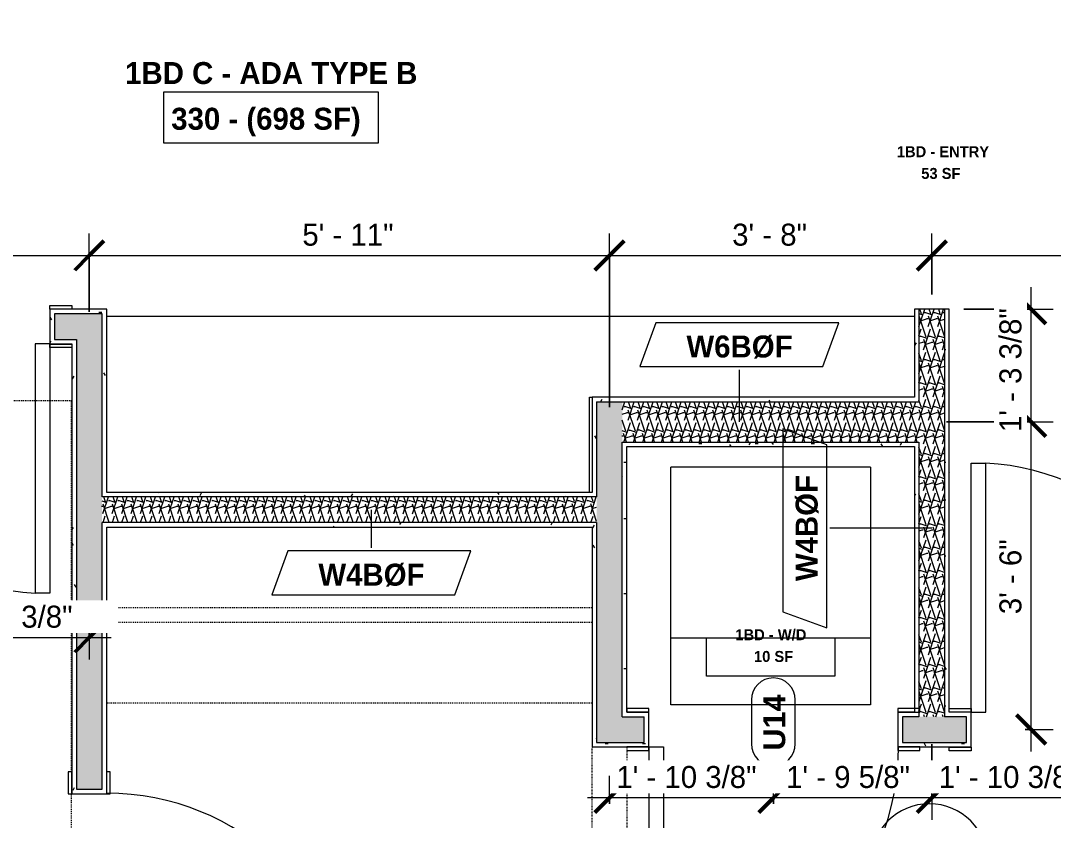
# Model space of a CAD drawing. Header units: inches. Extents: x -4058 to -1781, y 9814 to 12289.
# Drawn here: x -3697 to -3556.1, y 10902.8 to 11012 of the extents above; entities that cross this region are included whole.
import ezdxf

# ---------------------------------------------------------------- set-up
doc = ezdxf.new("R2010")
doc.units = ezdxf.units.IN
doc.header["$MEASUREMENT"] = 0
for name, pattern in [('Dash', [0.25, 0.125, -0.125]), ('Dash 3_32_', [0.1875, 0.09375, -0.09375]), ('Overhead', [0.15625, 0.09375, -0.0625])]:
    doc.linetypes.add(name, pattern=pattern)
for name, color, linetype, lineweight in [('A-ANNO-DIMS', 211, 'Continuous', 9), ('A-ANNO-DIMS-32', 211, 'Continuous', 9), ('A-AREA-IDEN', 2, 'Continuous', 9), ('A-DETL-1', 90, 'Dash 3_32_', 9), ('A-DETL-GENF-3', 92, 'Overhead', 9), ('A-DETL-MEDM-1', 33, 'Continuous', 9), ('A-DOOR-2', 31, 'Continuous', 9), ('A-DOOR-FRAM', 31, 'Continuous', 9), ('A-DOOR-IDEN', 31, 'Continuous', 9), ('A-WALL-2', 113, 'Continuous', 9), ('A-WALL-IDEN', 211, 'Continuous', 9), ('A-WALL-PATT-1', 9, 'Continuous', 9), ('G-ANNO-SYMB-3', 111, 'Continuous', 9), ('I-FURN', 30, 'Continuous', 9), ('I-FURN-HDLN', 30, 'Dash', 9), ('P-SANR-FIXT', 6, 'Continuous', 9), ('Q-CASE', 31, 'Continuous', 9), ('Q-CASE-HDLN', 31, 'Dash', 9)]:
    doc.layers.add(name, color=color, linetype=linetype, lineweight=lineweight)
doc.styles.add('Arial_B', font='arialbd.ttf', dxfattribs={"height": 3})
doc.styles.add('Century Gothic', font='ufonts.com_century-gothic.ttf', dxfattribs={"height": 3})
doc.styles.add('Century Gothic_B', font='GOTHICB.TTF', dxfattribs={"height": 3})
doc.styles.add('Century Gothic_B_1', font='GOTHICB.TTF', dxfattribs={"height": 1.5})
doc.dimstyles.new('THE_DIMENSION_STRING_2', dxfattribs={"dimscale": 12, "dimtxt": 3.132505, "dimasz": 0.333333, "dimexe": 0.25, "dimexo": 0.166667, "dimgap": 0.041667, "dimtad": 1, "dimdec": 4, "dimrnd": 0.0625, "dimzin": 3, "dimdsep": 46, "dimlunit": 4, "dimtxsty": 'Century Gothic', "dimblk1": 'OBLIQUE', "dimblk2": 'OBLIQUE', "dimsah": 1, "dimcen": 0.09, "dimdle": 0.25, "dimazin": 0, "dimtfac": 1, "dimtdec": 4, "dimtix": 1, "dimtmove": 0, "dimatfit": 3, "dimfxl": 1, "dimtvp": 1, "dimtfill": 1, "dimfrac": 2, "dimtolj": 1, "dimtzin": 0, "dimarcsym": 2})
doc.dimstyles.new('THE_DIMENSION_STRING_4', dxfattribs={"dimscale": 12, "dimtxt": 3.132505, "dimasz": 0.333333, "dimexe": 0.25, "dimexo": 0.166667, "dimgap": 0.041667, "dimtad": 1, "dimdec": 4, "dimrnd": 0.0625, "dimzin": 3, "dimdsep": 46, "dimlunit": 4, "dimtxsty": 'Century Gothic', "dimblk1": 'OBLIQUE', "dimblk2": 'OBLIQUE', "dimsah": 1, "dimcen": 0.09, "dimdle": 0.25, "dimazin": 0, "dimtfac": 1, "dimtdec": 4, "dimtix": 1, "dimtmove": 0, "dimatfit": 3, "dimfxl": 1, "dimtvp": 1, "dimtfill": 1, "dimfrac": 2, "dimtolj": 1, "dimtzin": 0, "dimarcsym": 2})
pattern_1 = [(0, (0, 0), (10.24, 2.56), [0.422, -7.258, 0.422, -7.258, -40.96]), (0, (0, 0), (10.24, 2.56), [-15.36, 0.422, -14.938, 0.422, -7.258, -17.92]), (0, (0, 0), (10.24, 2.56), [-38.4, 0.422, -4.698, 0.422, -12.378]), (120, (3.84, 1.28), (-7.33702503, 7.58810013), [0.422, -7.258, 0.422, -7.258, -40.96]), (120, (3.84, 1.28), (-7.33702503, 7.58810013), [-15.36, 0.422, -14.938, 0.422, -7.258, -17.92]), (120, (3.84, 1.28), (-7.33702503, 7.58810013), [-38.4, 0.422, -4.698, 0.422, -12.378]), (240, (5.12, 6.4), (-2.90297497, -10.14810013), [0.422, -7.258, 0.422, -7.258, -40.96]), (240, (5.12, 6.4), (-2.90297497, -10.14810013), [-15.36, 0.422, -14.938, 0.422, -7.258, -17.92]), (240, (5.12, 6.4), (-2.90297497, -10.14810013), [-38.4, 0.422, -4.698, 0.422, -12.378])]
pattern_2 = [(161.57, (0.16, 0.16), (-1.279773737, -0.000426766), [0, -9.107, 1.011, 0]), (18.43, (-0.16, 0.16), (-1.279773737, 0.000426766), [0, -9.107, 1.011, 0]), (108.43, (0.16, 0.16), (0.639452382, -3.199964008), [3.035, -7.083]), (71.57, (-0.16, 0.16), (0.639452382, 3.199964008), [3.035, -7.083])]

# ---------------------------------------------------------------- blocks, each defined once
blk = doc.blocks.new('SWING - SINGLE - FLUSH - SWING - FLUSH - 2-10 x 6-8 - PRIVACY-3983846-UNITS PLANS - 3RD FLOOR')
at = {"layer": 'A-DOOR-2'}
for p, q in [((15, -2.37), (15, -36.38)), ((17, -2.37), (15, -2.37)), ((17, -2.37), (17, -36.38)), ((17, -36.38), (15, -36.38))]:
    blk.add_line(p, q, dxfattribs=at)
blk.add_arc((17, -2.37), 34.07, 180, 266.6343, dxfattribs=at)
at = {"layer": 'A-DOOR-FRAM'}
for p, q in [((-20, 2.38), (-20, 2.88)), ((-20, 2.88), (-17, 2.88)), ((-17, 2.88), (-17, 2.38)), ((17, 2.38), (17, 2.88)), ((17, 2.88), (20, 2.88)), ((20, 2.88), (20, 2.38)), ((-17, 2.38), (-20, 2.38)), ((20, 2.38), (17, 2.38)), ((-20, -2.37), (-17, -2.37)), ((-20, -2.87), (-20, -2.37)), ((-17, -2.37), (-17, -2.87)), ((17, -2.37), (20, -2.37)), ((17, -2.87), (17, -2.37)), ((20, -2.37), (20, -2.87)), ((-17, -2.87), (-20, -2.87)), ((20, -2.87), (17, -2.87))]:
    blk.add_line(p, q, dxfattribs=at)
blk = doc.blocks.new('Bed-Standard - King 78_ x 80_-V43-UNITS PLANS - 3RD FLOOR')
at = {"layer": 'I-FURN'}
for p, q in [((49.69, 38.2), (-28.31, 38.2)), ((-28.31, 38.2), (-28.31, -41.8)), ((49.69, -41.8), (49.69, 38.2)), ((-25.31, 36.2), (-25.31, 24.2)), ((-25.31, 36.2), (46.69, 36.2)), ((46.69, 36.2), (46.69, 24.2)), ((49.69, 24.2), (-28.31, 17.63)), ((-25.31, 24.2), (46.69, 24.2)), ((-28.31, -41.8), (49.69, -41.8))]:
    blk.add_line(p, q, dxfattribs=at)
at = {"layer": 'I-FURN-HDLN'}
for p, q in [((-64.31, 38.2), (-64.31, 12.81)), ((67.69, -39.75), (67.69, 38.2)), ((73.69, -39.75), (73.69, 38.2)), ((-64.31, 9.81), (-64.31, -24.19)), ((-64.31, -27.19), (-64.31, -77.8)), ((73.69, -77.8), (73.69, -48.25)), ((67.69, -77.8), (67.69, -49.44)), ((-64.31, -77.8), (73.69, -77.8))]:
    blk.add_line(p, q, dxfattribs=at)
blk = doc.blocks.new('SWING - SINGLE - FLUSH - SWING - FLUSH - 2-10 x 6-8 - PRIVACY-3983844-UNITS PLANS - 3RD FLOOR')
at = {"layer": 'A-DOOR-2'}
for p, q in [((15, 2.37), (15, 36.38)), ((17, 36.38), (15, 36.38)), ((17, 2.37), (17, 36.38)), ((17, 2.37), (15, 2.37))]:
    blk.add_line(p, q, dxfattribs=at)
blk.add_arc((17, 2.37), 34.07, 93.3657, 180, dxfattribs=at)
at = {"layer": 'A-DOOR-FRAM'}
for p, q in [((-17, 2.87), (-20, 2.87)), ((-20, 2.87), (-20, 2.37)), ((-17, 2.37), (-17, 2.87)), ((20, 2.87), (17, 2.87)), ((17, 2.87), (17, 2.37)), ((20, 2.37), (20, 2.87)), ((-20, 2.37), (-17, 2.37)), ((17, 2.37), (20, 2.37)), ((-17, -2.38), (-20, -2.38)), ((-20, -2.38), (-20, -2.88)), ((-17, -2.88), (-17, -2.38)), ((20, -2.38), (17, -2.38)), ((17, -2.38), (17, -2.88)), ((20, -2.88), (20, -2.38)), ((-20, -2.88), (-17, -2.88)), ((17, -2.88), (20, -2.88))]:
    blk.add_line(p, q, dxfattribs=at)
blk = doc.blocks.new('Stacked Washer and Dryer - 26_x25_ - Private-1352637-UNITS PLANS - 3RD FLOOR')
at = {"layer": 'P-SANR-FIXT'}
for p, q in [((0, 13.625), (32.4375, 13.625)), ((0, 13.625), (0, -13.625)), ((23.34375, 13.625), (23.34375, -13.625)), ((32.4375, 13.625), (32.4375, -13.625)), ((23.34375, 8.75), (28.53125, 8.75)), ((28.53125, 8.75), (28.53125, -8.75)), ((28.53125, -8.75), (23.34375, -8.75)), ((32.4375, -13.625), (0, -13.625))]:
    blk.add_line(p, q, dxfattribs=at)
blk = doc.blocks.new('Door-Opening - CLEAR OPENING - 34_ x 80_-3928451-UNITS PLANS - 3RD FLOOR')
at = {"layer": 'A-DETL-GENF-3'}
for p, q in [((-17.32, 2.37), (16.68, 2.37)), ((16.68, -2.38), (-17.32, -2.38))]:
    blk.add_line(p, q, dxfattribs=at)
at = {"layer": 'A-DETL-MEDM-1'}
for p, q in [((-17.32, -2.38), (-17.32, 2.37)), ((16.68, 2.37), (16.68, -2.38))]:
    blk.add_line(p, q, dxfattribs=at)
blk = doc.blocks.new('SWING - SINGLE - FLUSH - SWING - FLUSH - 2-10 x 6-8 - PASSAGE-3983858-UNITS PLANS - 3RD FLOOR')
at = {"layer": 'A-DOOR-2'}
for p, q in [((15, 2.37), (15, 36.38)), ((17, 36.38), (15, 36.38)), ((17, 2.37), (17, 36.38)), ((17, 2.37), (15, 2.37))]:
    blk.add_line(p, q, dxfattribs=at)
blk.add_arc((17, 2.37), 34.07, 93.3657, 180, dxfattribs=at)
at = {"layer": 'A-DOOR-FRAM'}
for p, q in [((-17, 2.87), (-20, 2.87)), ((-20, 2.87), (-20, 2.37)), ((-17, 2.37), (-17, 2.87)), ((20, 2.87), (17, 2.87)), ((17, 2.87), (17, 2.37)), ((-20, 2.37), (-17, 2.37)), ((17, 2.37), (20, 2.37)), ((-17, -2.38), (-20, -2.38)), ((-20, -2.38), (-20, -2.88)), ((-17, -2.88), (-17, -2.38)), ((20, -2.38), (17, -2.38)), ((17, -2.38), (17, -2.88)), ((20, -2.88), (20, -2.38)), ((-20, -2.88), (-17, -2.88)), ((17, -2.88), (20, -2.88))]:
    blk.add_line(p, q, dxfattribs=at)
blk = doc.blocks.new('OD_CW_Closet - OD_CW_Closet-3890319-UNITS PLANS - 3RD FLOOR')
at = {"layer": 'Q-CASE-HDLN'}
for p, q in [((0.74, -24), (0.74, 0)), ((0.74, 0), (66.99, 0)), ((66.99, 0), (66.99, -24)), ((0.74, -11), (66.99, -11)), ((0.74, -13), (66.99, -13)), ((66.99, -24), (0.74, -24))]:
    blk.add_line(p, q, dxfattribs=at)
blk = doc.blocks.new('Casework 17 - Casework 1-3930343-UNITS PLANS - 3RD FLOOR')
at = {"layer": 'Q-CASE'}
for p, q in [((-3575.05, 10971.56), (-3685.3, 10971.56)), ((-3619.4, 10947.56), (-3619.4, 10960.56)), ((-3619.4, 10960.56), (-3619.05, 10960.56))]:
    blk.add_line(p, q, dxfattribs=at)
blk = doc.blocks.new('DIMBLOCK320-UNITS PLANS - 3RD FLOOR')
at = {"layer": 'A-ANNO-DIMS-32'}
for p, q in [((-3616.67, 10959.19), (-3616.67, 10982.89)), ((-3572.67, 10974.56), (-3572.67, 10982.89)), ((-3619.67, 10979.89), (-3572.67, 10979.89)), ((-3616.67, 10979.89), (-3616.67, 10959.19)), ((-3572.67, 10979.89), (-3572.67, 10974.56))]:
    blk.add_line(p, q, dxfattribs=at)
at = {"layer": 'A-ANNO-DIMS-32', "lineweight": 50}
for p, q in [((-3616.67, 10979.89), (-3614.67, 10981.89)), ((-3572.67, 10979.89), (-3570.67, 10981.89)), ((-3616.67, 10979.89), (-3618.67, 10977.89)), ((-3572.67, 10979.89), (-3574.67, 10977.89))]:
    blk.add_line(p, q, dxfattribs=at)
at = {"layer": 'A-ANNO-DIMS-32', "color": 0, "insert": (-3599.92, 10984.24), "char_height": 3, "width": 12.5897, "attachment_point": 1, "line_spacing_factor": 0.984502, "style": 'Century Gothic', "bg_fill": 3, "box_fill_scale": 1.25, "bg_fill_color": 256, "bg_fill_true_color": 13158600, "bg_fill_transparency": 0}
blk.add_mtext('3\' - 8"', dxfattribs=at)
blk = doc.blocks.new('_Oblique')
at = {"color": 0, "linetype": 'ByBlock', "lineweight": -2}
blk.add_line((-0.5, -0.5), (0.5, 0.5), dxfattribs=at)
blk = doc.blocks.new('DIMBLOCK321-UNITS PLANS - 3RD FLOOR')
at = {"layer": 'A-ANNO-DIMS-32'}
for p, q in [((-3572.67, 10974.56), (-3572.67, 10982.89)), ((-3519.67, 10963.69), (-3519.67, 10982.89)), ((-3572.67, 10979.89), (-3519.67, 10979.89)), ((-3572.67, 10979.89), (-3572.67, 10974.56)), ((-3519.67, 10979.89), (-3519.67, 10963.69))]:
    blk.add_line(p, q, dxfattribs=at)
at = {"layer": 'A-ANNO-DIMS-32', "lineweight": 50}
for p, q in [((-3572.67, 10979.89), (-3570.67, 10981.89)), ((-3519.67, 10979.89), (-3517.67, 10981.89)), ((-3572.67, 10979.89), (-3574.67, 10977.89)), ((-3519.67, 10979.89), (-3521.67, 10977.89))]:
    blk.add_line(p, q, dxfattribs=at)
at = {"layer": 'A-ANNO-DIMS-32', "color": 0, "insert": (-3551.42, 10984.24), "char_height": 3, "width": 12.5897, "attachment_point": 1, "line_spacing_factor": 0.984502, "style": 'Century Gothic', "bg_fill": 3, "box_fill_scale": 1.25, "bg_fill_color": 256, "bg_fill_true_color": 13158600, "bg_fill_transparency": 0}
blk.add_mtext('4\' - 5"', dxfattribs=at)
blk = doc.blocks.new('DIMBLOCK323-UNITS PLANS - 3RD FLOOR')
at = {"layer": 'A-ANNO-DIMS-32', "lineweight": 50}
for p, q in [((-3559.1, 10957.19), (-3561.1, 10959.19)), ((-3559.1, 10957.19), (-3557.1, 10955.19)), ((-3559.1, 10915.19), (-3561.1, 10917.19)), ((-3559.1, 10915.19), (-3557.1, 10913.19))]:
    blk.add_line(p, q, dxfattribs=at)
at = {"layer": 'A-ANNO-DIMS-32'}
for p, q in [((-3570.67, 10957.19), (-3556.1, 10957.19)), ((-3559.1, 10957.19), (-3570.67, 10957.19)), ((-3559.1, 10912.19), (-3559.1, 10957.19)), ((-3559.93, 10915.19), (-3556.1, 10915.19)), ((-3559.1, 10915.19), (-3559.93, 10915.19))]:
    blk.add_line(p, q, dxfattribs=at)
at = {"layer": 'A-ANNO-DIMS-32', "color": 0, "insert": (-3563.44, 10930.94), "char_height": 3, "width": 12.5897, "attachment_point": 1, "rotation": 90, "line_spacing_factor": 0.984502, "style": 'Century Gothic', "bg_fill": 3, "box_fill_scale": 1.25, "bg_fill_color": 256, "bg_fill_true_color": 13158600, "bg_fill_transparency": 0}
blk.add_mtext('3\' - 6"', dxfattribs=at)
blk = doc.blocks.new('DIMBLOCK324-UNITS PLANS - 3RD FLOOR')
at = {"layer": 'A-ANNO-DIMS-32', "lineweight": 50}
for p, q in [((-3559.1, 10972.56), (-3561.1, 10974.56)), ((-3559.1, 10972.56), (-3557.1, 10970.56)), ((-3559.1, 10957.19), (-3561.1, 10959.19)), ((-3559.1, 10957.19), (-3557.1, 10955.19))]:
    blk.add_line(p, q, dxfattribs=at)
at = {"layer": 'A-ANNO-DIMS-32'}
for p, q in [((-3559.1, 10957.19), (-3559.1, 10975.56)), ((-3568.3, 10972.56), (-3556.1, 10972.56)), ((-3559.1, 10972.56), (-3568.3, 10972.56)), ((-3570.67, 10957.19), (-3556.1, 10957.19)), ((-3559.1, 10957.19), (-3570.67, 10957.19))]:
    blk.add_line(p, q, dxfattribs=at)
at = {"layer": 'A-ANNO-DIMS-32', "color": 0, "insert": (-3563.44, 10955.8), "char_height": 3, "width": 21.7784, "attachment_point": 1, "rotation": 90, "line_spacing_factor": 0.984502, "style": 'Century Gothic', "bg_fill": 3, "box_fill_scale": 1.25, "bg_fill_color": 256, "bg_fill_true_color": 13158600, "bg_fill_transparency": 0}
blk.add_mtext('1\' - 3 3/8"', dxfattribs=at)
blk = doc.blocks.new('Wall Tag - Arch Wall-3956453-UNITS PLANS - 3RD FLOOR')
at = {"layer": 'A-WALL-IDEN'}
for p, q in [((-0.3561, 0.0937), (-0.4244, -0.0937)), ((0.4244, 0.0937), (-0.3561, 0.0937)), ((0.3561, -0.0937), (0.4244, 0.0937)), ((-0.4244, -0.0937), (0.3561, -0.0937))]:
    blk.add_line(p, q, dxfattribs=at)
blk = doc.blocks.new('Door Tag - Type Mark-2601225-UNITS PLANS - 3RD FLOOR')
at = {"layer": 'A-DOOR-IDEN'}
for p, q in [((0.09375, 0.09375), (-0.09375, 0.09375)), ((-0.09375, -0.09375), (0.09375, -0.09375))]:
    blk.add_line(p, q, dxfattribs=at)
for centre, start, end in [((-0.09375, 0), 90, 270), ((0.09375, 0), 270, 90)]:
    blk.add_arc(centre, 0.09375, start, end, dxfattribs=at)
blk = doc.blocks.new('DIMBLOCK426-UNITS PLANS - 3RD FLOOR')
at = {"layer": 'A-ANNO-DIMS-32'}
for p, q in [((-3572.67, 10913.19), (-3572.67, 10902.88)), ((-3572.67, 10905.88), (-3572.67, 10913.19)), ((-3550.3, 10910.31), (-3550.3, 10902.88)), ((-3550.3, 10905.88), (-3550.3, 10910.31)), ((-3550.3, 10905.88), (-3572.67, 10905.88))]:
    blk.add_line(p, q, dxfattribs=at)
at = {"layer": 'A-ANNO-DIMS-32', "lineweight": 50}
for p, q in [((-3572.67, 10905.88), (-3570.67, 10907.88)), ((-3550.3, 10905.88), (-3548.3, 10907.88)), ((-3572.67, 10905.88), (-3574.67, 10903.88)), ((-3550.3, 10905.88), (-3552.3, 10903.88))]:
    blk.add_line(p, q, dxfattribs=at)
at = {"layer": 'A-ANNO-DIMS-32', "color": 0, "insert": (-3571.73, 10910.22), "char_height": 3, "width": 24.5827, "attachment_point": 1, "line_spacing_factor": 0.984502, "style": 'Century Gothic', "bg_fill": 3, "box_fill_scale": 1.25, "bg_fill_color": 256, "bg_fill_true_color": 13158600, "bg_fill_transparency": 0}
blk.add_mtext('1\' - 10 3/8"', dxfattribs=at)
blk = doc.blocks.new('DIMBLOCK427-UNITS PLANS - 3RD FLOOR')
at = {"layer": 'A-ANNO-DIMS-32'}
for p, q in [((-3572.67, 10913.19), (-3572.67, 10902.88)), ((-3572.67, 10905.88), (-3572.67, 10913.19)), ((-3594.3, 10905.05), (-3594.3, 10908.88)), ((-3572.67, 10905.88), (-3594.3, 10905.88)), ((-3594.3, 10905.88), (-3594.3, 10905.05))]:
    blk.add_line(p, q, dxfattribs=at)
at = {"layer": 'A-ANNO-DIMS-32', "lineweight": 50}
for p, q in [((-3594.3, 10905.88), (-3592.3, 10907.88)), ((-3572.67, 10905.88), (-3570.67, 10907.88)), ((-3594.3, 10905.88), (-3596.3, 10903.88)), ((-3572.67, 10905.88), (-3574.67, 10903.88))]:
    blk.add_line(p, q, dxfattribs=at)
at = {"layer": 'A-ANNO-DIMS-32', "color": 0, "insert": (-3592.56, 10910.22), "char_height": 3, "width": 21.7784, "attachment_point": 1, "line_spacing_factor": 0.984502, "style": 'Century Gothic', "bg_fill": 3, "box_fill_scale": 1.25, "bg_fill_color": 256, "bg_fill_true_color": 13158600, "bg_fill_transparency": 0}
blk.add_mtext('1\' - 9 5/8"', dxfattribs=at)
blk = doc.blocks.new('DIMBLOCK428-UNITS PLANS - 3RD FLOOR')
at = {"layer": 'A-ANNO-DIMS-32'}
for p, q in [((-3616.67, 10905.05), (-3616.67, 10908.88)), ((-3594.3, 10905.05), (-3594.3, 10908.88)), ((-3594.3, 10905.88), (-3619.67, 10905.88)), ((-3616.67, 10905.88), (-3616.67, 10905.05)), ((-3594.3, 10905.88), (-3594.3, 10905.05))]:
    blk.add_line(p, q, dxfattribs=at)
at = {"layer": 'A-ANNO-DIMS-32', "lineweight": 50}
for p, q in [((-3616.67, 10905.88), (-3614.67, 10907.88)), ((-3594.3, 10905.88), (-3592.3, 10907.88)), ((-3616.67, 10905.88), (-3618.67, 10903.88)), ((-3594.3, 10905.88), (-3596.3, 10903.88))]:
    blk.add_line(p, q, dxfattribs=at)
at = {"layer": 'A-ANNO-DIMS-32', "color": 0, "insert": (-3615.73, 10910.22), "char_height": 3, "width": 24.5827, "attachment_point": 1, "line_spacing_factor": 0.984502, "style": 'Century Gothic', "bg_fill": 3, "box_fill_scale": 1.25, "bg_fill_color": 256, "bg_fill_true_color": 13158600, "bg_fill_transparency": 0}
blk.add_mtext('1\' - 10 3/8"', dxfattribs=at)
blk = doc.blocks.new('DIMBLOCK857-UNITS PLANS - 3RD FLOOR')
at = {"layer": 'A-ANNO-DIMS-32'}
for p, q in [((-3687.67, 10972.19), (-3687.67, 10982.89)), ((-3855.47, 10979.89), (-3687.67, 10979.89)), ((-3852.47, 10981.19), (-3852.47, 10976.89)), ((-3852.47, 10979.89), (-3852.47, 10981.19)), ((-3687.67, 10979.89), (-3687.67, 10972.19))]:
    blk.add_line(p, q, dxfattribs=at)
at = {"layer": 'A-ANNO-DIMS-32', "lineweight": 50}
for p, q in [((-3852.47, 10979.89), (-3850.47, 10981.89)), ((-3687.67, 10979.89), (-3685.67, 10981.89)), ((-3852.47, 10979.89), (-3854.47, 10977.89)), ((-3687.67, 10979.89), (-3689.67, 10977.89))]:
    blk.add_line(p, q, dxfattribs=at)
at = {"layer": 'A-ANNO-DIMS-32', "color": 0, "insert": (-3782.65, 10984.24), "char_height": 3, "width": 30.1914, "attachment_point": 1, "line_spacing_factor": 0.984502, "style": 'Century Gothic', "bg_fill": 3, "box_fill_scale": 1.25, "bg_fill_color": 256, "bg_fill_true_color": 13158600, "bg_fill_transparency": 0}
blk.add_mtext('13\' - 8 13/16"', dxfattribs=at)
blk = doc.blocks.new('DIMBLOCK858-UNITS PLANS - 3RD FLOOR')
at = {"layer": 'A-ANNO-DIMS-32'}
for p, q in [((-3687.67, 10972.19), (-3687.67, 10982.89)), ((-3616.67, 10968.19), (-3616.67, 10982.89)), ((-3687.67, 10979.89), (-3613.67, 10979.89)), ((-3687.67, 10979.89), (-3687.67, 10972.19)), ((-3616.67, 10979.89), (-3616.67, 10968.19))]:
    blk.add_line(p, q, dxfattribs=at)
at = {"layer": 'A-ANNO-DIMS-32', "lineweight": 50}
for p, q in [((-3687.67, 10979.89), (-3685.67, 10981.89)), ((-3616.67, 10979.89), (-3614.67, 10981.89)), ((-3687.67, 10979.89), (-3689.67, 10977.89)), ((-3616.67, 10979.89), (-3618.67, 10977.89))]:
    blk.add_line(p, q, dxfattribs=at)
at = {"layer": 'A-ANNO-DIMS-32', "color": 0, "insert": (-3658.59, 10984.24), "char_height": 3, "width": 15.394, "attachment_point": 1, "line_spacing_factor": 0.984502, "style": 'Century Gothic', "bg_fill": 3, "box_fill_scale": 1.25, "bg_fill_color": 256, "bg_fill_true_color": 13158600, "bg_fill_transparency": 0}
blk.add_mtext('5\' - 11"', dxfattribs=at)
blk = doc.blocks.new('DIMBLOCK866-UNITS PLANS - 3RD FLOOR')
at = {"layer": 'A-ANNO-DIMS-32'}
for p, q in [((-3852.47, 10981.19), (-3852.47, 11104.71)), ((-3486.67, 11056.78), (-3486.67, 11104.71)), ((-3855.47, 11101.71), (-3483.67, 11101.71)), ((-3852.47, 11101.71), (-3852.47, 10981.19)), ((-3486.67, 11101.71), (-3486.67, 11056.78))]:
    blk.add_line(p, q, dxfattribs=at)
at = {"layer": 'A-ANNO-DIMS-32', "lineweight": 50}
for p, q in [((-3852.47, 11101.71), (-3850.47, 11103.71)), ((-3486.67, 11101.71), (-3484.67, 11103.71)), ((-3852.47, 11101.71), (-3854.47, 11099.71)), ((-3486.67, 11101.71), (-3488.67, 11099.71))]:
    blk.add_line(p, q, dxfattribs=at)
at = {"layer": 'A-ANNO-DIMS-32', "color": 0, "insert": (-3682.15, 11106.06), "char_height": 3, "width": 30.1914, "attachment_point": 1, "line_spacing_factor": 0.984502, "style": 'Century Gothic', "bg_fill": 3, "box_fill_scale": 1.25, "bg_fill_color": 256, "bg_fill_true_color": 13158600, "bg_fill_transparency": 0}
blk.add_mtext('30\' - 5 13/16"', dxfattribs=at)
blk = doc.blocks.new('DIMBLOCK868-UNITS PLANS - 3RD FLOOR')
at = {"layer": 'A-ANNO-DIMS-32'}
for p, q in [((-3710.05, 10931.81), (-3710.05, 10924.76)), ((-3710.05, 10927.76), (-3710.05, 10931.81)), ((-3713.05, 10927.76), (-3684.67, 10927.76)), ((-3687.67, 10928.59), (-3687.67, 10924.76)), ((-3687.67, 10927.76), (-3687.67, 10928.59))]:
    blk.add_line(p, q, dxfattribs=at)
at = {"layer": 'A-ANNO-DIMS-32', "lineweight": 50}
for p, q in [((-3710.05, 10927.76), (-3708.05, 10929.76)), ((-3687.67, 10927.76), (-3685.67, 10929.76)), ((-3710.05, 10927.76), (-3712.05, 10925.76)), ((-3687.67, 10927.76), (-3689.67, 10925.76))]:
    blk.add_line(p, q, dxfattribs=at)
at = {"layer": 'A-ANNO-DIMS-32', "color": 0, "insert": (-3709.1, 10932.1), "char_height": 3, "width": 24.5827, "attachment_point": 1, "line_spacing_factor": 0.984502, "style": 'Century Gothic', "bg_fill": 3, "box_fill_scale": 1.25, "bg_fill_color": 256, "bg_fill_true_color": 13158600, "bg_fill_transparency": 0}
blk.add_mtext('1\' - 10 3/8"', dxfattribs=at)
blk = doc.blocks.new('Elevation - Filled Arrow-152140-UNITS PLANS - 3RD FLOOR')
at = {"layer": 'G-ANNO-SYMB-3'}
for start, end in [(360, 180), (180, 360)]:
    blk.add_arc((0, 0), 0.25, start, end, dxfattribs=at)

msp = doc.modelspace()

# ---------------------------------------------------------------- hatches: boundary and pattern name
at = {"layer": 'A-WALL-PATT-1'}
h = msp.add_hatch(dxfattribs=at)
h.set_pattern_fill('FP_1', color=256, style=0, pattern_type=2)
h.set_pattern_definition(pattern_1)
h.paths.add_polyline_path([(-3727.67374, 10970.1894), (-3727.04874, 10970.1894), (-3727.04874, 10972.5644), (-3852.47374, 10972.5644), (-3852.47374, 10971.9394), (-3727.67374, 10971.9394)], flags=0)
h.paths.add_polyline_path([(-3693.04874, 10970.1894), (-3692.42374, 10970.1894), (-3692.42374, 10971.9394), (-3685.29874, 10971.9394), (-3685.29874, 10972.5644), (-3693.04874, 10972.5644)], flags=0)
h = msp.add_hatch(dxfattribs=at)
h.set_pattern_fill('FP_5', color=256, style=0, pattern_type=2)
h.set_pattern_definition(pattern_2)
h.paths.add_polyline_path([(-3852.47374, 10968.4394), (-3727.67374, 10968.4394), (-3727.67374, 10971.9394), (-3852.47374, 10971.9394), (-3852.47374, 10968.67526)], flags=0)
h.paths.add_polyline_path([(-3692.42374, 10968.4394), (-3685.92374, 10968.4394), (-3685.92374, 10971.9394), (-3692.42374, 10971.9394), (-3692.42374, 10968.67526)], flags=0)
h = msp.add_hatch(dxfattribs=at)
h.set_pattern_fill('FP_1', color=256, style=0, pattern_type=2)
h.set_pattern_definition(pattern_1)
h.paths.add_polyline_path([(-3685.29874, 10842.6269), (-3685.29874, 10872.43481), (-3687.67374, 10872.43481), (-3687.67374, 10871.80981), (-3685.92374, 10871.80981), (-3685.92374, 10842.6269)], flags=0)
h.paths.add_polyline_path([(-3687.67374, 10906.43481), (-3685.29874, 10906.43481), (-3685.29874, 10943.4394), (-3685.92374, 10943.4394), (-3685.92374, 10907.05981), (-3687.67374, 10907.05981)], flags=0)
h.paths.add_polyline_path([(-3685.92374, 10946.9394), (-3685.29874, 10946.9394), (-3685.29874, 10971.9394), (-3685.92374, 10971.9394), (-3685.92374, 10967.8144)], flags=0)
h = msp.add_hatch(dxfattribs=at)
h.set_pattern_fill('FP_1', color=256, style=0, pattern_type=2)
h.set_pattern_definition(pattern_1)
h.paths.add_polyline_path([(-3575.04874, 10917.5644), (-3574.42374, 10917.5644), (-3574.42374, 10954.4394), (-3575.04874, 10954.4394), (-3575.04874, 10931.26127)], flags=0)
h.paths.add_polyline_path([(-3574.42374, 10959.9394), (-3574.42374, 10972.5644), (-3575.04874, 10972.5644), (-3575.04874, 10959.9394)], flags=0)
h = msp.add_hatch(dxfattribs=at)
h.set_pattern_fill('FP_5', color=256, style=0, pattern_type=2)
h.set_pattern_definition(pattern_2)
h.paths.add_polyline_path([(-3574.42374, 10916.9394), (-3570.92374, 10916.9394), (-3570.92374, 10972.5644), (-3574.42374, 10972.5644), (-3574.42374, 10917.5644)], flags=0)
h = msp.add_hatch(dxfattribs=at)
h.set_pattern_fill('FP_1', color=256, style=0, pattern_type=2)
h.set_pattern_definition(pattern_1)
h.paths.add_polyline_path([(-3570.29874, 10917.5644), (-3570.29874, 10972.5644), (-3570.92374, 10972.5644), (-3570.92374, 10917.5644)], flags=0)
h = msp.add_hatch(dxfattribs=at)
h.set_pattern_fill('FP_1', color=256, style=0, pattern_type=2)
h.set_pattern_definition(pattern_1)
h.paths.add_polyline_path([(-3852.47374, 10967.8144), (-3727.04874, 10967.8144), (-3727.04874, 10970.1894), (-3727.67374, 10970.1894), (-3727.67374, 10968.4394), (-3852.47374, 10968.4394)], flags=0)
h.paths.add_polyline_path([(-3690.04874, 10967.8144), (-3689.42374, 10967.8144), (-3689.42374, 10968.4394), (-3692.42374, 10968.4394), (-3692.42374, 10970.1894), (-3693.04874, 10970.1894), (-3693.04874, 10967.8144)], flags=0)
h = msp.add_hatch(dxfattribs=at)
h.set_pattern_fill('FP_1', color=256, style=0, pattern_type=2)
h.set_pattern_definition(pattern_1)
h.paths.add_polyline_path([(-3690.04874, 10842.6269), (-3689.42374, 10842.6269), (-3689.42374, 10871.80981), (-3687.67374, 10871.80981), (-3687.67374, 10872.43481), (-3690.04874, 10872.43481)], flags=0)
h.paths.add_polyline_path([(-3687.67374, 10906.43481), (-3687.67374, 10907.05981), (-3689.42374, 10907.05981), (-3689.42374, 10967.8144), (-3690.04874, 10967.8144), (-3690.04874, 10906.43481)], flags=0)
h = msp.add_hatch(dxfattribs=at)
h.set_pattern_fill('FP_5', color=256, style=0, pattern_type=2)
h.set_pattern_definition(pattern_2)
h.paths.add_polyline_path([(-3687.67374, 10842.6269), (-3685.92374, 10842.6269), (-3685.92374, 10871.80981), (-3689.42374, 10871.80981), (-3689.42374, 10842.6269)], flags=0)
h.paths.add_polyline_path([(-3689.42374, 10907.05981), (-3685.92374, 10907.05981), (-3685.92374, 10968.4394), (-3689.42374, 10968.4394), (-3689.42374, 10931.26127)], flags=0)
h = msp.add_hatch(dxfattribs=at)
h.set_pattern_fill('FP_1', color=256, style=0, pattern_type=2)
h.set_pattern_definition(pattern_1)
h.paths.add_polyline_path([(-3618.42374, 10842.6269), (-3618.42374, 10878.1894), (-3616.67374, 10878.1894), (-3616.67374, 10878.8144), (-3619.04874, 10878.8144), (-3619.04874, 10842.6269)], flags=0)
h.paths.add_polyline_path([(-3619.04874, 10912.8144), (-3616.67374, 10912.8144), (-3616.67374, 10913.4394), (-3618.42374, 10913.4394), (-3618.42374, 10943.4394), (-3619.04874, 10943.4394), (-3619.04874, 10931.26127)], flags=0)
h.paths.add_polyline_path([(-3618.42374, 10946.9394), (-3618.42374, 10960.5644), (-3619.04874, 10960.5644), (-3619.04874, 10946.9394)], flags=0)
h = msp.add_hatch(dxfattribs=at)
h.set_pattern_fill('FP_1', color=256, style=0, pattern_type=2)
h.set_pattern_definition(pattern_1)
h.paths.add_polyline_path([(-3575.04874, 10959.9394), (-3575.04874, 10960.5644), (-3618.42374, 10960.5644), (-3618.42374, 10959.9394), (-3597.78456, 10959.9394)], flags=0)
h = msp.add_hatch(dxfattribs=at)
h.set_pattern_fill('FP_5', color=256, style=0, pattern_type=2)
h.set_pattern_definition(pattern_2)
h.paths.add_polyline_path([(-3616.67374, 10842.6269), (-3614.92374, 10842.6269), (-3614.92374, 10878.1894), (-3618.42374, 10878.1894), (-3618.42374, 10842.6269)], flags=0)
h.paths.add_polyline_path([(-3614.92374, 10913.4394), (-3614.92374, 10959.9394), (-3618.42374, 10959.9394), (-3618.42374, 10913.4394), (-3616.67374, 10913.4394)], flags=0)
h = msp.add_hatch(dxfattribs=at)
h.set_pattern_fill('FP_5', color=256, style=0, pattern_type=2)
h.set_pattern_definition(pattern_2)
h.paths.add_polyline_path([(-3574.42374, 10954.4394), (-3574.42374, 10959.9394), (-3614.92374, 10959.9394), (-3614.92374, 10954.4394), (-3575.04874, 10954.4394)], flags=0)
h = msp.add_hatch(dxfattribs=at)
h.set_pattern_fill('FP_1', color=256, style=0, pattern_type=2)
h.set_pattern_definition(pattern_1)
h.paths.add_polyline_path([(-3614.92374, 10842.6269), (-3614.29874, 10842.6269), (-3614.29874, 10878.8144), (-3616.67374, 10878.8144), (-3616.67374, 10878.1894), (-3614.92374, 10878.1894), (-3614.92374, 10856.43327)], flags=0)
h.paths.add_polyline_path([(-3614.29874, 10912.8144), (-3614.29874, 10913.4394), (-3616.67374, 10913.4394), (-3616.67374, 10912.8144)], flags=0)
h.paths.add_polyline_path([(-3614.29874, 10916.9394), (-3614.29874, 10954.4394), (-3614.92374, 10954.4394), (-3614.92374, 10916.9394)], flags=0)
h = msp.add_hatch(dxfattribs=at)
h.set_pattern_fill('FP_1', color=256, style=0, pattern_type=2)
h.set_pattern_definition(pattern_1)
h.paths.add_polyline_path([(-3575.04874, 10953.8144), (-3575.04874, 10954.4394), (-3614.29874, 10954.4394), (-3614.29874, 10953.8144), (-3597.78456, 10953.8144)], flags=0)
h = msp.add_hatch(dxfattribs=at)
h.set_pattern_fill('FP_1', color=256, style=0, pattern_type=2)
h.set_pattern_definition(pattern_1)
h.paths.add_polyline_path([(-3685.29874, 10946.9394), (-3619.04874, 10946.9394), (-3619.04874, 10947.5644), (-3685.29874, 10947.5644)], flags=0)
h = msp.add_hatch(dxfattribs=at)
h.set_pattern_fill('FP_5', color=256, style=0, pattern_type=2)
h.set_pattern_definition(pattern_2)
h.paths.add_polyline_path([(-3685.92374, 10943.4394), (-3618.42374, 10943.4394), (-3618.42374, 10946.9394), (-3685.92374, 10946.9394)], flags=0)
h = msp.add_hatch(dxfattribs=at)
h.set_pattern_fill('FP_1', color=256, style=0, pattern_type=2)
h.set_pattern_definition(pattern_1)
h.paths.add_polyline_path([(-3685.29874, 10942.8144), (-3619.04874, 10942.8144), (-3619.04874, 10943.4394), (-3685.29874, 10943.4394)], flags=0)
h = msp.add_hatch(dxfattribs=at)
h.set_pattern_fill('FP_5', color=256, style=0, pattern_type=2)
h.set_pattern_definition(pattern_2)
h.paths.add_polyline_path([(-3614.29874, 10913.4394), (-3611.92374, 10913.4394), (-3611.92374, 10916.9394), (-3614.92374, 10916.9394), (-3614.92374, 10913.4394)], flags=0)
h.paths.add_polyline_path([(-3576.67374, 10913.4394), (-3567.92374, 10913.4394), (-3567.92374, 10916.9394), (-3576.67374, 10916.9394), (-3576.67374, 10915.1894)], flags=0)
h.paths.add_polyline_path([(-3532.67374, 10913.4394), (-3486.67374, 10913.4394), (-3486.67374, 10916.9394), (-3532.67374, 10916.9394), (-3532.67374, 10915.1894)], flags=0)
h = msp.add_hatch(dxfattribs=at)
h.set_pattern_fill('FP_1', color=256, style=0, pattern_type=2)
h.set_pattern_definition(pattern_1)
h.paths.add_polyline_path([(-3611.92374, 10915.1894), (-3611.29874, 10915.1894), (-3611.29874, 10917.5644), (-3614.29874, 10917.5644), (-3614.29874, 10916.9394), (-3611.92374, 10916.9394)], flags=0)
h.paths.add_polyline_path([(-3576.67374, 10915.1894), (-3576.67374, 10916.9394), (-3574.42374, 10916.9394), (-3574.42374, 10917.5644), (-3577.29874, 10917.5644), (-3577.29874, 10915.1894)], flags=0)
h.paths.add_polyline_path([(-3567.29874, 10915.1894), (-3567.29874, 10917.5644), (-3570.92374, 10917.5644), (-3570.92374, 10916.9394), (-3567.92374, 10916.9394), (-3567.92374, 10915.1894)], flags=0)
h.paths.add_polyline_path([(-3532.67374, 10915.1894), (-3532.67374, 10916.9394), (-3521.42374, 10916.9394), (-3521.42374, 10917.5644), (-3533.29874, 10917.5644), (-3533.29874, 10915.1894)], flags=0)
h.paths.add_polyline_path([(-3517.92374, 10916.9394), (-3486.67374, 10916.9394), (-3486.67374, 10917.5644), (-3517.92374, 10917.5644)], flags=0)
h = msp.add_hatch(dxfattribs=at)
h.set_pattern_fill('FP_1', color=256, style=0, pattern_type=2)
h.set_pattern_definition(pattern_1)
h.paths.add_polyline_path([(-3614.29874, 10912.8144), (-3611.29874, 10912.8144), (-3611.29874, 10915.1894), (-3611.92374, 10915.1894), (-3611.92374, 10913.4394), (-3614.29874, 10913.4394)], flags=0)
h.paths.add_polyline_path([(-3577.29874, 10912.8144), (-3567.29874, 10912.8144), (-3567.29874, 10915.1894), (-3567.92374, 10915.1894), (-3567.92374, 10913.4394), (-3576.67374, 10913.4394), (-3576.67374, 10915.1894), (-3577.29874, 10915.1894)], flags=0)
h.paths.add_polyline_path([(-3533.29874, 10912.8144), (-3486.67374, 10912.8144), (-3486.67374, 10913.4394), (-3532.67374, 10913.4394), (-3532.67374, 10915.1894), (-3533.29874, 10915.1894)], flags=0)

# ---------------------------------------------------------------- linework, layer by layer
at = {"layer": 'A-DETL-1'}
msp.add_line((-3616.67374, 10966.1894), (-3616.67374, 10963.1894), dxfattribs=at)
at = {"layer": 'A-WALL-2'}
for p, q in [((-3685.29874, 10972.5644), (-3693.04874, 10972.5644)), ((-3693.04874, 10972.5644), (-3693.04874, 10967.8144)), ((-3685.92374, 10971.9394), (-3692.42374, 10971.9394)), ((-3692.42374, 10971.9394), (-3692.42374, 10968.4394)), ((-3685.92374, 10946.9394), (-3685.92374, 10971.9394)), ((-3685.29874, 10947.5644), (-3685.29874, 10972.5644)), ((-3570.29874, 10972.5644), (-3575.04874, 10972.5644)), ((-3575.04874, 10972.5644), (-3575.04874, 10960.5644)), ((-3574.42374, 10972.5644), (-3574.42374, 10959.9394)), ((-3570.92374, 10972.5644), (-3570.92374, 10916.9394)), ((-3570.29874, 10917.5644), (-3570.29874, 10972.5644)), ((-3693.04874, 10967.8144), (-3690.04874, 10967.8144)), ((-3692.42374, 10968.4394), (-3689.42374, 10968.4394)), ((-3690.04874, 10967.8144), (-3690.04874, 10906.43481)), ((-3689.42374, 10968.4394), (-3689.42374, 10907.05981)), ((-3619.04874, 10960.5644), (-3619.04874, 10947.5644)), ((-3575.04874, 10960.5644), (-3619.04874, 10960.5644)), ((-3618.42374, 10959.9394), (-3618.42374, 10946.9394)), ((-3618.42374, 10959.9394), (-3574.42374, 10959.9394)), ((-3614.92374, 10916.9394), (-3614.92374, 10954.4394)), ((-3614.92374, 10954.4394), (-3574.42374, 10954.4394)), ((-3614.29874, 10917.5644), (-3614.29874, 10953.8144)), ((-3614.29874, 10953.8144), (-3575.04874, 10953.8144)), ((-3575.04874, 10953.8144), (-3575.04874, 10917.5644)), ((-3574.42374, 10954.4394), (-3574.42374, 10916.9394)), ((-3619.04874, 10947.5644), (-3685.29874, 10947.5644)), ((-3618.42374, 10946.9394), (-3685.92374, 10946.9394)), ((-3685.92374, 10907.05981), (-3685.92374, 10943.4394)), ((-3618.42374, 10943.4394), (-3685.92374, 10943.4394)), ((-3618.42374, 10943.4394), (-3618.42374, 10913.4394)), ((-3685.29874, 10906.43481), (-3685.29874, 10942.8144)), ((-3685.29874, 10942.8144), (-3619.04874, 10942.8144)), ((-3619.04874, 10942.8144), (-3619.04874, 10912.8144)), ((-3614.92374, 10916.9394), (-3611.92374, 10916.9394)), ((-3611.29874, 10917.5644), (-3614.29874, 10917.5644)), ((-3611.92374, 10913.4394), (-3611.92374, 10916.9394)), ((-3611.29874, 10912.8144), (-3611.29874, 10917.5644)), ((-3575.04874, 10917.5644), (-3577.29874, 10917.5644)), ((-3577.29874, 10917.5644), (-3577.29874, 10912.8144)), ((-3576.67374, 10916.9394), (-3576.67374, 10913.4394)), ((-3574.42374, 10916.9394), (-3576.67374, 10916.9394)), ((-3567.92374, 10916.9394), (-3570.92374, 10916.9394)), ((-3567.29874, 10917.5644), (-3570.29874, 10917.5644)), ((-3567.92374, 10913.4394), (-3567.92374, 10916.9394)), ((-3567.29874, 10912.8144), (-3567.29874, 10917.5644)), ((-3618.42374, 10913.4394), (-3611.92374, 10913.4394)), ((-3614.29874, 10912.8144), (-3611.29874, 10912.8144)), ((-3577.29874, 10912.8144), (-3567.29874, 10912.8144)), ((-3576.67374, 10913.4394), (-3567.92374, 10913.4394)), ((-3689.42374, 10907.05981), (-3685.92374, 10907.05981)), ((-3690.04874, 10906.43481), (-3685.29874, 10906.43481))]:
    msp.add_line(p, q, dxfattribs=at)
at = {"layer": 'A-WALL-IDEN'}
msp.add_line((-3649.18651, 10945.1894), (-3649.18651, 10940.00184), dxfattribs=at)

# ---------------------------------------------------------------- block references
at = {"layer": 'A-DOOR-2'}
msp.add_blockref('SWING - SINGLE - FLUSH - SWING - FLUSH - 2-10 x 6-8 - PRIVACY-3983846-UNITS PLANS - 3RD FLOOR', (-3710.04874, 10970.1894), dxfattribs=at)
for name, p, rotation in [('SWING - SINGLE - FLUSH - SWING - FLUSH - 2-10 x 6-8 - PRIVACY-3983846-UNITS PLANS - 3RD FLOOR', (-3550.29874, 10915.1894), 180), ('SWING - SINGLE - FLUSH - SWING - FLUSH - 2-10 x 6-8 - PASSAGE-3983858-UNITS PLANS - 3RD FLOOR', (-3594.29874, 10915.1894), 180), ('Door-Opening - CLEAR OPENING - 34_ x 80_-3928451-UNITS PLANS - 3RD FLOOR', (-3616.67374, 10896.13678), 89.99999999996217), ('SWING - SINGLE - FLUSH - SWING - FLUSH - 2-10 x 6-8 - PRIVACY-3983844-UNITS PLANS - 3RD FLOOR', (-3687.67374, 10889.43481), 270.0000000000211)]:
    msp.add_blockref(name, p, dxfattribs=dict(at, rotation=rotation))
at = {"layer": 'A-DOOR-IDEN', "xscale": 31.99999999999999, "yscale": 31.99999999999999, "zscale": 31.99999999999999, "rotation": 89.99999999999991}
msp.add_blockref('Door Tag - Type Mark-2601225-UNITS PLANS - 3RD FLOOR', (-3594.29874, 10916.24092), dxfattribs=at)
at = {"layer": 'A-WALL-IDEN', "xscale": 31.99999999999999, "yscale": 31.99999999999999, "zscale": 31.99999999999999, "rotation": 89.99999999999991}
msp.add_blockref('Wall Tag - Arch Wall-3956453-UNITS PLANS - 3RD FLOOR', (-3590.00602, 10942.66617), dxfattribs=at)
at = {"layer": 'A-WALL-IDEN', "xscale": 31.99999999999999, "yscale": 31.99999999999999, "zscale": 31.99999999999999}
msp.add_blockref('Wall Tag - Arch Wall-3956453-UNITS PLANS - 3RD FLOOR', (-3649.18651, 10936.58382), dxfattribs=at)
at = {"layer": 'I-FURN', "rotation": 180}
msp.add_blockref('Bed-Standard - King 78_ x 80_-V43-UNITS PLANS - 3RD FLOOR', (-3754.41021, 10882.24966), dxfattribs=at)
at = {"layer": 'P-SANR-FIXT', "rotation": 269.9999999999521}
msp.add_blockref('Stacked Washer and Dryer - 26_x25_ - Private-1352637-UNITS PLANS - 3RD FLOOR', (-3594.67374, 10951.0019), dxfattribs=at)
at = {"layer": 'Q-CASE'}
msp.add_blockref('Casework 17 - Casework 1-3930343-UNITS PLANS - 3RD FLOOR', (0, 0), dxfattribs=at)
at = {"layer": 'Q-CASE', "rotation": 180}
msp.add_blockref('OD_CW_Closet - OD_CW_Closet-3890319-UNITS PLANS - 3RD FLOOR', (-3618.31103, 10918.8144), dxfattribs=at)

# ---------------------------------------------------------------- texts
at = {"layer": 'A-AREA-IDEN', "char_height": 1.5, "attachment_point": 1, "style": 'Century Gothic_B_1'}
for s, insert, width in [('1BD - W/D', (-3599.48124, 10928.88174), 11.918), ('10 SF', (-3596.94266, 10925.92004), 5.757)]:
    msp.add_mtext(s, dxfattribs=dict(at, insert=insert, width=width))
at = {"layer": 'A-DOOR-IDEN', "insert": (-3595.67859, 10912.30903), "char_height": 3, "width": 9.393, "attachment_point": 1, "rotation": 90, "style": 'Arial_B'}
msp.add_mtext('U14', dxfattribs=at)
at = {"layer": 'A-WALL-IDEN', "insert": (-3591.25356, 10935.45025), "char_height": 3, "width": 17.372, "attachment_point": 1, "rotation": 90, "style": 'Century Gothic_B'}
msp.add_mtext('W4BØF', dxfattribs=at)
at = {"layer": 'A-WALL-IDEN', "insert": (-3656.40243, 10937.83135), "char_height": 3, "width": 17.372, "attachment_point": 1, "style": 'Century Gothic_B'}
msp.add_mtext('W4BØF', dxfattribs=at)

# ---------------------------------------------------------------- next in the draw order: dimensions: what is measured, and where the dimension line sits
at = {"layer": 'A-ANNO-DIMS'}
for base, p1, p2, dimstyle, override, picture, middle in [((-3687.67374, 10979.89312), (-3852.47374, 10979.1894), (-3687.67374, 10970.1894), 'THE_DIMENSION_STRING_4', {"dimpost": '<>', "dimfxl": 165.045569}, 'DIMBLOCK857-UNITS PLANS - 3RD FLOOR', (-3770.07374, 10982.13479)), ((-3572.67374, 10979.89312), (-3616.67374, 10957.1894), (-3572.67374, 10972.5644), 'THE_DIMENSION_STRING_2', {"dimpost": '<>', "dimfxl": 46.608911}, 'DIMBLOCK320-UNITS PLANS - 3RD FLOOR', (-3594.67374, 10981.96858)), ((-3687.67374, 10927.75818), (-3710.04874, 10933.80656), (-3687.67374, 10930.58661), 'THE_DIMENSION_STRING_4', {"dimpost": '<>', "dimfxl": 22.605502}, 'DIMBLOCK868-UNITS PLANS - 3RD FLOOR', (-3698.86124, 10929.99986))]:
    dim = msp.add_linear_dim(base=base, p1=p1, p2=p2, dimstyle=dimstyle, override=override, dxfattribs=at)
    dim.commit()
    dim.dimension.update_dxf_attribs({"geometry": picture, "text_midpoint": middle})

# ---------------------------------------------------------------- next in the draw order: linework, layer by layer
at = {"layer": 'A-WALL-IDEN'}
msp.add_line((-3598.93954, 10957.1894), (-3598.93954, 10964.31059), dxfattribs=at)

# ---------------------------------------------------------------- next in the draw order: block references
at = {"layer": 'A-WALL-IDEN', "xscale": 31.99999999999999, "yscale": 31.99999999999999, "zscale": 31.99999999999999}
msp.add_blockref('Wall Tag - Arch Wall-3956453-UNITS PLANS - 3RD FLOOR', (-3598.93954, 10967.72861), dxfattribs=at)

# ---------------------------------------------------------------- next in the draw order: texts
at = {"layer": 'A-WALL-IDEN', "insert": (-3606.15546, 10968.97614), "char_height": 3, "width": 17.372, "attachment_point": 1, "style": 'Century Gothic_B'}
msp.add_mtext('W6BØF', dxfattribs=at)

# ---------------------------------------------------------------- next in the draw order: dimensions: what is measured, and where the dimension line sits
at = {"layer": 'A-ANNO-DIMS'}
for base, p1, p2, dimstyle, override, picture, middle in [((-3616.67374, 10979.89312), (-3687.67374, 10970.1894), (-3616.67374, 10966.1894), 'THE_DIMENSION_STRING_4', {"dimpost": '<>', "dimfxl": 71.112587}, 'DIMBLOCK858-UNITS PLANS - 3RD FLOOR', (-3652.17374, 10981.93085)), ((-3519.67374, 10979.89312), (-3572.67374, 10972.5644), (-3519.67374, 10961.6894), 'THE_DIMENSION_STRING_2', {"dimpost": '<>', "dimfxl": 54.104211}, 'DIMBLOCK321-UNITS PLANS - 3RD FLOOR', (-3546.17374, 10981.96858))]:
    dim = msp.add_linear_dim(base=base, p1=p1, p2=p2, dimstyle=dimstyle, override=override, dxfattribs=at)
    dim.commit()
    dim.dimension.update_dxf_attribs({"geometry": picture, "text_midpoint": middle})
dim = msp.add_linear_dim(base=(-3559.09805, 10957.1894), p1=(-3561.92648, 10915.1894), p2=(-3572.67374, 10957.1894), angle=90, dimstyle='THE_DIMENSION_STRING_2', override={"dimpost": '<>', "dimfxl": 43.353242}, dxfattribs=at)
dim.commit()
dim.dimension.update_dxf_attribs({"geometry": 'DIMBLOCK323-UNITS PLANS - 3RD FLOOR', "text_midpoint": (-3561.17351, 10936.1894)})

# ---------------------------------------------------------------- next in the draw order: linework, layer by layer
at = {"layer": 'A-WALL-IDEN'}
msp.add_line((-3572.67374, 10942.66617), (-3586.58801, 10942.66617), dxfattribs=at)

# ---------------------------------------------------------------- next in the draw order: dimensions: what is measured, and where the dimension line sits
at = {"layer": 'A-ANNO-DIMS'}
for base, p1, p2, dimstyle, override, picture, middle in [((-3486.67374, 11101.70997), (-3852.47374, 10979.1894), (-3486.67374, 11054.77972), 'THE_DIMENSION_STRING_4', {"dimpost": '<>', "dimfxl": 373.528495}, 'DIMBLOCK866-UNITS PLANS - 3RD FLOOR', (-3669.57374, 11103.95164)), ((-3572.67374, 10905.87962), (-3550.29874, 10912.3144), (-3572.67374, 10915.1894), 'THE_DIMENSION_STRING_2', {"dimpost": '<>', "dimfxl": 22.558951}, 'DIMBLOCK426-UNITS PLANS - 3RD FLOOR', (-3561.48624, 10908.12129))]:
    dim = msp.add_linear_dim(base=base, p1=p1, p2=p2, dimstyle=dimstyle, override=override, dxfattribs=at)
    dim.commit()
    dim.dimension.update_dxf_attribs({"geometry": picture, "text_midpoint": middle})
dim = msp.add_linear_dim(base=(-3559.09805, 10972.5644), p1=(-3572.67374, 10957.1894), p2=(-3570.29874, 10972.5644), angle=90, dimstyle='THE_DIMENSION_STRING_2', override={"dimpost": '<>', "dimfxl": 15.557354}, dxfattribs=at)
dim.commit()
dim.dimension.update_dxf_attribs({"geometry": 'DIMBLOCK324-UNITS PLANS - 3RD FLOOR', "text_midpoint": (-3561.33972, 10964.8769)})

# ---------------------------------------------------------------- next in the draw order: linework, layer by layer
at = {"layer": 'A-AREA-IDEN', "flags": 128}
msp.add_lwpolyline([(-3677.4892, 11002.23036), (-3648.23881, 11002.23036), (-3648.23881, 10995.22878), (-3677.4892, 10995.22878)], close=True, dxfattribs=at)

# ---------------------------------------------------------------- next in the draw order: texts
at = {"layer": 'A-AREA-IDEN', "attachment_point": 1}
for s, insert, char_height, width, style in [('1BD C - ADA TYPE B', (-3682.78212, 11006.30163), 3, 48.177, 'Century Gothic_B'), ('330 - (698 SF)', (-3676.4892, 11000.06369), 3, 32.926, 'Century Gothic_B'), ('1BD - ENTRY', (-3577.44033, 10994.81212), 1.5, 13.837, 'Century Gothic_B_1'), ('53 SF', (-3574.10804, 10991.85042), 1.5, 5.757, 'Century Gothic_B_1')]:
    msp.add_mtext(s, dxfattribs=dict(at, insert=insert, char_height=char_height, width=width, style=style))

# ---------------------------------------------------------------- next in the draw order: dimensions: what is measured, and where the dimension line sits
at = {"layer": 'A-ANNO-DIMS'}
dim = msp.add_linear_dim(base=(-3594.29874, 10905.87962), p1=(-3572.67374, 10915.1894), p2=(-3594.29874, 10903.05119), dimstyle='THE_DIMENSION_STRING_2', override={"dimpost": '<>', "dimfxl": 24.798721}, dxfattribs=at)
dim.commit()
dim.dimension.update_dxf_attribs({"geometry": 'DIMBLOCK427-UNITS PLANS - 3RD FLOOR', "text_midpoint": (-3583.48624, 10908.12129)})

# ---------------------------------------------------------------- next in the draw order: block references
at = {"layer": 'G-ANNO-SYMB-3', "xscale": 31.99999999999999, "yscale": 31.99999999999999, "zscale": 31.99999999999999}
msp.add_blockref('Elevation - Filled Arrow-152140-UNITS PLANS - 3RD FLOOR', (-3573.00319, 10897.06217), dxfattribs=at)

# ---------------------------------------------------------------- next in the draw order: dimensions: what is measured, and where the dimension line sits
at = {"layer": 'A-ANNO-DIMS'}
dim = msp.add_linear_dim(base=(-3616.67374, 10905.87962), p1=(-3594.29874, 10903.05119), p2=(-3616.67374, 10903.05119), dimstyle='THE_DIMENSION_STRING_2', override={"dimpost": '<>', "dimfxl": 22.375}, dxfattribs=at)
dim.commit()
dim.dimension.update_dxf_attribs({"geometry": 'DIMBLOCK428-UNITS PLANS - 3RD FLOOR', "text_midpoint": (-3605.48624, 10908.12129)})

doc.saveas('drawing.dxf')
